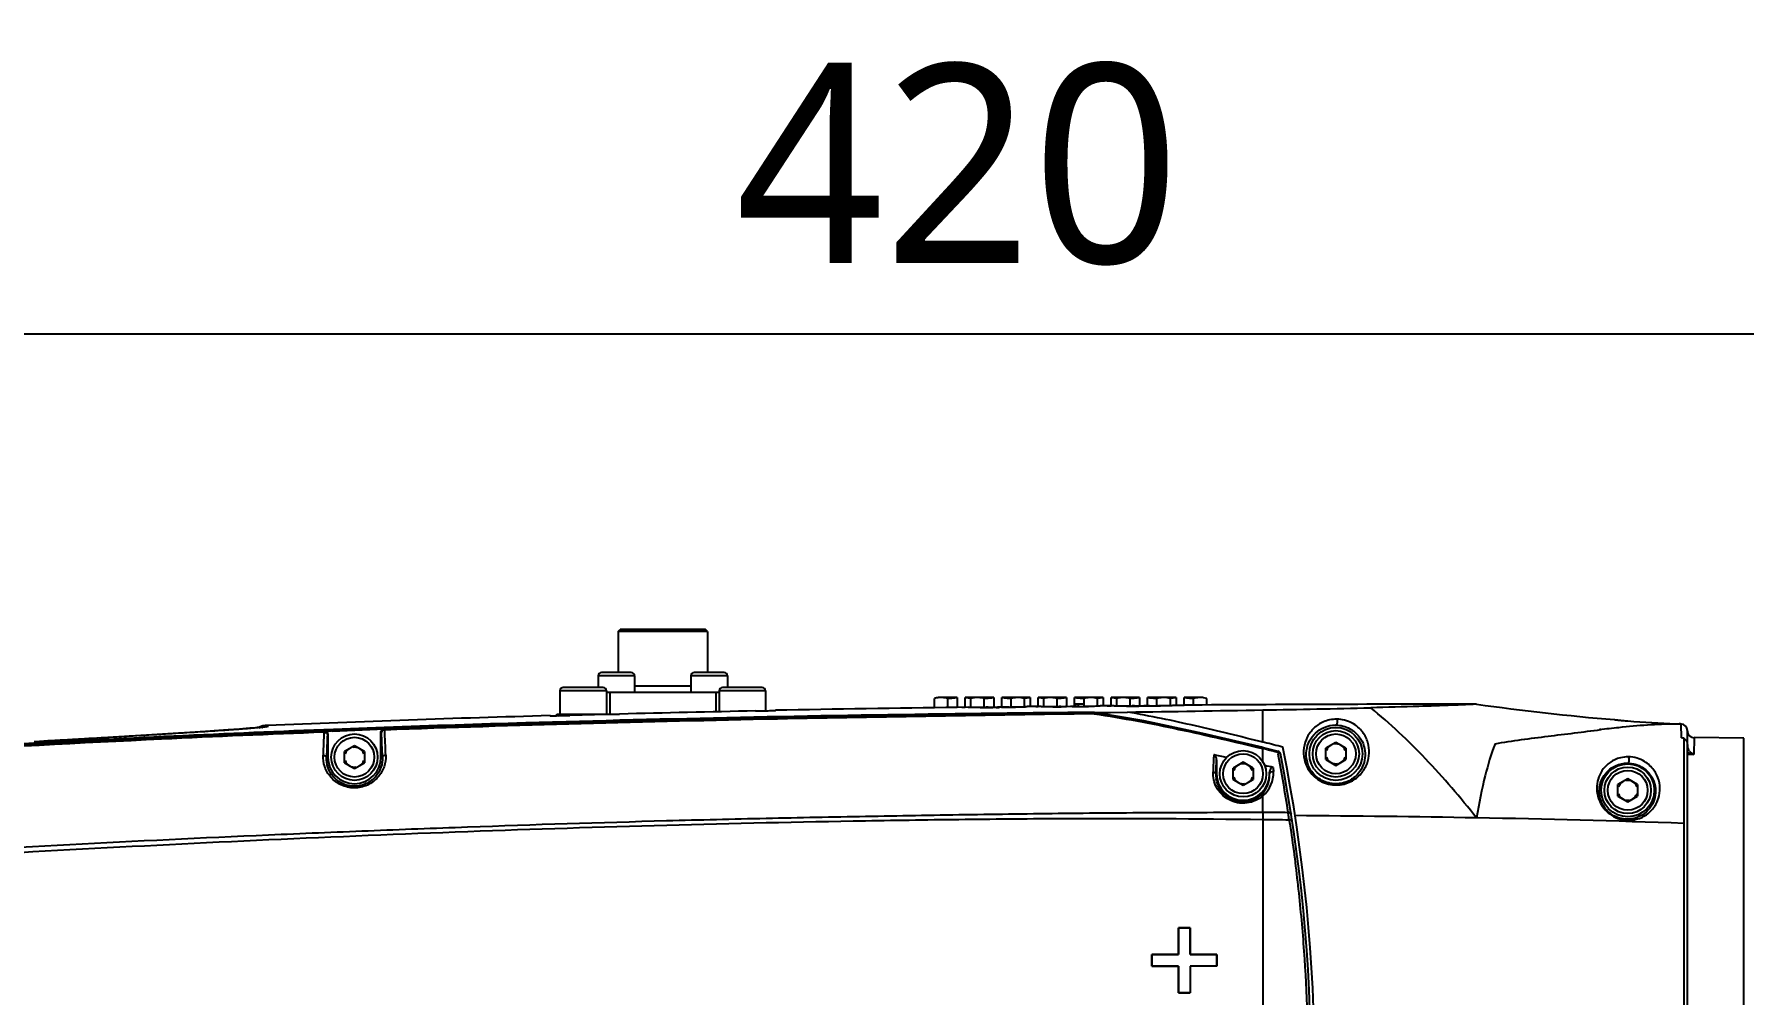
# Model space of a CAD drawing. Header units: millimetres. Extents: x 5828 to 6704, y 123 to 421.
# Drawn here: x 6403.89 to 6416.78, y 279.33 to 286.58 of the extents above; entities that cross this region are included whole.
import ezdxf

# ---------------------------------------------------------------- set-up
doc = ezdxf.new("R2010")
doc.units = ezdxf.units.MM
doc.layers.add('外形图', color=7, linetype='Continuous')
doc.layers.add('尺寸标注', color=7, linetype='Continuous')
doc.styles.add('微软雅黑', font='msyh.ttc', dxfattribs={"height": 1.5})
doc.dimstyles.new('尺寸标注_1_20比例', dxfattribs={"dimtxt": 1.5, "dimasz": 1.25, "dimexe": 0.5, "dimexo": 0.4, "dimgap": 0.5, "dimtad": 1, "dimdec": 1, "dimlfac": 20, "dimdsep": 46, "dimtxsty": '微软雅黑', "dimcen": 0.09, "dimadec": 0, "dimazin": 0, "dimtp": 0.01, "dimtm": 0.01, "dimtfac": 1, "dimtdec": 1, "dimtofl": 0, "dimtmove": 0, "dimatfit": 3, "dimfxl": 1, "dimtolj": 1, "dimarcsym": 0})

# ---------------------------------------------------------------- blocks, each defined once
blk = doc.blocks.new('*D1098')
at = {"layer": 'Defpoints', "color": 0}
for p in [(6421.354, 284.317), (6421.354, 283.546), (6400.354, 283.142)]:
    blk.add_point(p, dxfattribs=at)
at = {"layer": '尺寸标注', "color": 0, "lineweight": -2}
for p, q in [((6400.354, 283.542), (6400.354, 284.817)), ((6421.354, 283.946), (6421.354, 284.817)), ((6401.604, 284.317), (6420.104, 284.317))]:
    blk.add_line(p, q, dxfattribs=at)
at = {"layer": '尺寸标注', "color": 0}
for points in [[(6401.604, 284.526), (6401.604, 284.109), (6400.354, 284.317)], [(6420.104, 284.109), (6420.104, 284.526), (6421.354, 284.317)]]:
    blk.add_solid(points, dxfattribs=at)
at = {"layer": '尺寸标注', "color": 0, "insert": (6410.854, 285.592), "char_height": 1.5, "attachment_point": 5, "style": '微软雅黑'}
blk.add_mtext('\\A1;420', dxfattribs=at)
blk = doc.blocks.new('*D1137')
at = {"layer": 'Defpoints', "color": 0}
for p in [(6421.354, 283.546), (6420.079, 278.275), (6421.354, 272.021)]:
    blk.add_point(p, dxfattribs=at)
at = {"layer": '尺寸标注', "color": 0, "lineweight": -2}
for p, q in [((6421.354, 283.146), (6421.354, 271.521)), ((6420.079, 277.875), (6420.079, 271.521)), ((6418.829, 272.021), (6412.122, 272.021)), ((6422.604, 272.021), (6423.854, 272.021))]:
    blk.add_line(p, q, dxfattribs=at)
at = {"layer": '尺寸标注', "color": 0}
for points in [[(6418.829, 271.813), (6418.829, 272.229), (6420.079, 272.021)], [(6422.604, 272.229), (6422.604, 271.813), (6421.354, 272.021)]]:
    blk.add_solid(points, dxfattribs=at)
at = {"layer": '尺寸标注', "color": 0, "insert": (6414.476, 273.297), "char_height": 1.5, "attachment_point": 5, "style": '微软雅黑'}
blk.add_mtext('\\A1;25.5', dxfattribs=at)

msp = doc.modelspace()

# ---------------------------------------------------------------- linework, layer by layer
at = {"layer": '外形图', "color": 7, "linetype": 'Continuous'}
for p, q in [((6408.2918, 282.0728), (6408.3068, 282.0878)), ((6408.2918, 282.0728), (6408.2918, 281.7628)), ((6408.9668, 282.0728), (6408.2918, 282.0728)), ((6408.9518, 282.0878), (6408.3068, 282.0878)), ((6408.9668, 282.0728), (6408.9518, 282.0878)), ((6408.9668, 282.0728), (6408.9668, 281.7628)), ((6408.1793, 281.6503), (6407.8792, 281.6503)), ((6408.1418, 281.7378), (6408.1418, 281.6503)), ((6408.4168, 281.7378), (6408.1418, 281.7378)), ((6408.3918, 281.7628), (6408.1667, 281.7628)), ((6408.4168, 281.7378), (6408.4168, 281.6128)), ((6408.4168, 281.6628), (6408.8418, 281.6628)), ((6408.8418, 281.7378), (6408.8418, 281.6128)), ((6409.1168, 281.7378), (6408.8418, 281.7378)), ((6409.0918, 281.7628), (6408.8667, 281.7628)), ((6409.3793, 281.6503), (6409.0792, 281.6503)), ((6409.1168, 281.7378), (6409.1168, 281.6503)), ((6407.8543, 281.6253), (6407.8543, 281.4503)), ((6408.2043, 281.6253), (6407.8543, 281.6253)), ((6408.2043, 281.6253), (6408.2043, 281.4503)), ((6409.0543, 281.6128), (6408.2043, 281.6128)), ((6408.2293, 281.6128), (6408.2293, 281.4503)), ((6409.0293, 281.6128), (6409.0293, 281.4673)), ((6409.0543, 281.6253), (6409.0543, 281.4678)), ((6409.4043, 281.6253), (6409.0543, 281.6253)), ((6409.4043, 281.6253), (6409.4043, 281.4753)), ((6410.6772, 281.4977), (6410.6772, 281.568)), ((6410.8493, 281.5753), (6410.7043, 281.5753)), ((6410.7782, 281.4998), (6410.7782, 281.568)), ((6410.8493, 281.575), (6410.8493, 281.5003)), ((6411.1243, 281.5753), (6410.9093, 281.5753)), ((6410.9093, 281.5003), (6410.9093, 281.575)), ((6410.9522, 281.5014), (6410.9522, 281.568)), ((6411.0532, 281.5018), (6411.0532, 281.568)), ((6411.1243, 281.575), (6411.1243, 281.5025)), ((6411.3993, 281.5753), (6411.1843, 281.5753)), ((6411.1843, 281.5033), (6411.1843, 281.575)), ((6411.2553, 281.5042), (6411.2553, 281.568)), ((6411.3564, 281.5067), (6411.3564, 281.568)), ((6411.3993, 281.575), (6411.3993, 281.5074)), ((6411.6743, 281.5753), (6411.4593, 281.5753)), ((6411.4593, 281.508), (6411.4593, 281.575)), ((6411.5022, 281.5078), (6411.5022, 281.568)), ((6411.6032, 281.508), (6411.6032, 281.568)), ((6411.6743, 281.575), (6411.6743, 281.5085)), ((6411.9493, 281.5753), (6411.7343, 281.5753)), ((6411.7343, 281.5078), (6411.7343, 281.575)), ((6411.7384, 281.5253), (6411.7384, 281.5078)), ((6411.8063, 281.5253), (6411.7384, 281.5253)), ((6411.7644, 281.5081), (6411.7644, 281.5253)), ((6411.8053, 281.5253), (6411.8053, 281.568)), ((6411.8063, 281.5082), (6411.8063, 281.5253)), ((6411.9064, 281.5121), (6411.9064, 281.568)), ((6412.0321, 281.5134), (6411.9268, 281.5125)), ((6411.9493, 281.575), (6411.9493, 281.5127)), ((6411.9791, 281.513), (6412.0095, 281.5132)), ((6412.2243, 281.5753), (6412.0093, 281.5753)), ((6412.0093, 281.5132), (6412.0093, 281.575)), ((6412.0522, 281.513), (6412.0522, 281.568)), ((6412.123, 281.5128), (6412.1257, 281.5129)), ((6412.1257, 281.5129), (6412.1328, 281.5129)), ((6412.1532, 281.513), (6412.1532, 281.568)), ((6412.1848, 281.5125), (6412.1687, 281.5124)), ((6412.2182, 281.5133), (6412.2238, 281.5134)), ((6412.2238, 281.5134), (6412.2536, 281.5136)), ((6412.2243, 281.575), (6412.2243, 281.5134)), ((6412.2536, 281.5136), (6412.2571, 281.5136)), ((6412.4993, 281.5753), (6412.2843, 281.5753)), ((6412.2843, 281.5118), (6412.2843, 281.575)), ((6412.3553, 281.5136), (6412.3553, 281.568)), ((6412.3825, 281.5126), (6412.3708, 281.5126)), ((6412.3788, 281.5148), (6412.3837, 281.5149)), ((6412.4564, 281.5165), (6412.4564, 281.568)), ((6412.4768, 281.5169), (6412.5592, 281.5175)), ((6412.4993, 281.575), (6412.4993, 281.517)), ((6412.5376, 281.5173), (6412.5595, 281.5175)), ((6412.7043, 281.5753), (6412.5593, 281.5753)), ((6412.5593, 281.5174), (6412.5593, 281.575)), ((6412.6303, 281.5178), (6412.6303, 281.568)), ((6412.7314, 281.5184), (6412.7314, 281.568)), ((6407.8293, 281.4381), (6407.8293, 281.4503)), ((6407.8293, 281.4503), (6408.3035, 281.4503)), ((6408.3035, 281.4504), (6407.9293, 281.4405)), ((6407.9793, 281.4503), (6407.9793, 281.4418)), ((6410.9318, 281.5018), (6410.8485, 281.5007)), ((6410.9093, 281.5015), (6410.8485, 281.5007)), ((6410.8833, 281.5012), (6410.9093, 281.5015)), ((6411.0208, 281.5016), (6411.023, 281.5016)), ((6411.0211, 281.499), (6411.0851, 281.4998)), ((6411.06, 281.4997), (6411.0211, 281.4992)), ((6411.0211, 281.499), (6411.0531, 281.4996)), ((6411.0211, 281.4992), (6411.0211, 281.499)), ((6411.023, 281.5016), (6411.0284, 281.5016)), ((6411.0531, 281.4996), (6411.0851, 281.4996)), ((6411.082, 281.5015), (6411.0653, 281.5013)), ((6411.1171, 281.5004), (6411.082, 281.5)), ((6411.0851, 281.4996), (6411.1171, 281.5002)), ((6411.0851, 281.4998), (6411.1171, 281.5002)), ((6411.1166, 281.5024), (6411.1239, 281.5025)), ((6411.1171, 281.5002), (6411.1171, 281.5004)), ((6411.1239, 281.5025), (6411.1439, 281.5028)), ((6411.144, 281.5005), (6411.1664, 281.5008)), ((6411.1834, 281.5016), (6411.2474, 281.5023)), ((6411.2419, 281.5024), (6411.1889, 281.5018)), ((6411.2419, 281.5024), (6411.2335, 281.5023)), ((6411.2335, 281.5021), (6411.2474, 281.5023)), ((6411.2641, 281.5019), (6411.2875, 281.5022)), ((6411.2837, 281.5047), (6411.2879, 281.5047)), ((6411.4818, 281.5082), (6411.3768, 281.5071)), ((6411.4593, 281.508), (6411.4072, 281.5074)), ((6411.4411, 281.5078), (6411.4594, 281.508)), ((6411.4818, 281.5082), (6411.4593, 281.508)), ((6411.5698, 281.5078), (6411.573, 281.5078)), ((6411.5701, 281.5052), (6411.6341, 281.5059)), ((6411.6091, 281.5058), (6411.5701, 281.5054)), ((6411.5701, 281.5052), (6411.6021, 281.5057)), ((6411.5701, 281.5054), (6411.5701, 281.5052)), ((6411.573, 281.5078), (6411.5776, 281.5078)), ((6411.6021, 281.5057), (6411.6341, 281.5057)), ((6411.631, 281.5076), (6411.6143, 281.5074)), ((6411.6308, 281.5082), (6411.635, 281.5082)), ((6411.6661, 281.5064), (6411.631, 281.506)), ((6411.6341, 281.5057), (6411.6661, 281.5062)), ((6411.6341, 281.5059), (6411.6661, 281.5062)), ((6411.6656, 281.5084), (6411.6738, 281.5085)), ((6411.6661, 281.5062), (6411.6661, 281.5064)), ((6411.6738, 281.5085), (6411.7036, 281.5088)), ((6411.7036, 281.5088), (6411.7163, 281.5089)), ((6411.7384, 281.5086), (6411.7162, 281.5084)), ((6411.7384, 281.5086), (6411.7162, 281.5084)), ((6411.7162, 281.5067), (6411.7721, 281.5072)), ((6411.7162, 281.5067), (6411.7384, 281.5069)), ((6411.769, 281.5074), (6411.7384, 281.5071)), ((6411.7721, 281.5072), (6411.7871, 281.5073)), ((6411.7871, 281.5073), (6411.7998, 281.5075)), ((6411.8115, 281.5076), (6411.8169, 281.5077)), ((6411.8169, 281.5077), (6411.8207, 281.5078)), ((6411.8798, 281.4607), (6412.1333, 281.4651)), ((6411.8798, 281.4629), (6412.1333, 281.4651)), ((6411.8798, 281.4619), (6411.8798, 281.4619)), ((6411.8823, 281.453), (6411.8799, 281.4529)), ((6411.8824, 281.4527), (6411.88, 281.4527)), ((6411.8837, 281.4616), (6411.8824, 281.4527)), ((6412.1261, 281.5104), (6412.2186, 281.5111)), ((6412.1636, 281.5109), (6412.1261, 281.5105)), ((6412.1261, 281.5105), (6412.1261, 281.5104)), ((6412.1569, 281.5107), (6412.1877, 281.5107)), ((6412.2186, 281.5113), (6412.1848, 281.511)), ((6412.2186, 281.5111), (6412.2186, 281.5113)), ((6404.3305, 281.2669), (6404.0452, 281.2506)), ((6404.5448, 281.2793), (6404.2229, 281.2606)), ((6404.4459, 281.2733), (6404.3364, 281.267)), ((6404.777, 281.2932), (6404.4459, 281.2733)), ((6404.6532, 281.2854), (6404.5515, 281.2794)), ((6404.8453, 281.2969), (6404.6532, 281.2854)), ((6404.9791, 281.3057), (6404.777, 281.2932)), ((6405.022, 281.3078), (6404.8453, 281.2969)), ((6405.1224, 281.3148), (6404.9791, 281.3057)), ((6405.1813, 281.3179), (6405.022, 281.3078)), ((6405.2469, 281.323), (6405.1224, 281.3148)), ((6405.3187, 281.3271), (6405.1813, 281.3179)), ((6405.3519, 281.3303), (6405.2469, 281.323)), ((6405.4295, 281.3349), (6405.3187, 281.3271)), ((6405.4374, 281.3366), (6405.3519, 281.3303)), ((6405.493, 281.3396), (6405.4295, 281.3349)), ((6405.4884, 281.3406), (6405.4374, 281.3366)), ((6405.5163, 281.3429), (6405.4884, 281.3406)), ((6405.5431, 281.3437), (6405.493, 281.3396)), ((6405.5396, 281.345), (6405.5163, 281.3429)), ((6405.5585, 281.3468), (6405.5396, 281.345)), ((6405.57, 281.346), (6405.5431, 281.3437)), ((6405.5918, 281.3481), (6405.57, 281.346)), ((6405.5949, 281.3545), (6405.5816, 281.3471)), ((6405.6143, 281.3611), (6405.5949, 281.3545)), ((6405.6018, 281.3515), (6405.5985, 281.3488)), ((6405.6321, 281.3635), (6405.6143, 281.3611)), ((6405.6312, 281.3538), (6405.6264, 281.3522)), ((6405.6271, 281.3523), (6405.6264, 281.3522)), ((6405.6474, 281.3641), (6405.6322, 281.3635)), ((6405.6381, 281.3541), (6405.6447, 281.3562)), ((6405.6447, 281.3562), (6405.6512, 281.3581)), ((6405.6527, 281.3596), (6405.6476, 281.3585)), ((6405.6512, 281.3581), (6405.6577, 281.3599)), ((6405.6528, 281.3597), (6405.6577, 281.3599)), ((6406.074, 281.3321), (6406.5069, 281.3483)), ((6406.0847, 281.3314), (6406.074, 281.331)), ((6406.0743, 281.3222), (6406.0783, 281.3258)), ((6406.0743, 281.3222), (6406.0747, 281.3131)), ((6406.5324, 281.3385), (6406.0745, 281.319)), ((6406.5287, 281.348), (6406.0847, 281.3314)), ((6406.1003, 281.2973), (6406.1043, 281.3009)), ((6406.1043, 281.3009), (6406.1043, 281.1253)), ((6406.1362, 281.3216), (6406.5324, 281.338)), ((6406.5043, 281.1253), (6406.5043, 281.3177)), ((6406.5043, 281.3177), (6406.5083, 281.3144)), ((6406.5069, 281.3483), (6406.5271, 281.3491)), ((6406.5073, 281.3419), (6406.5284, 281.3426)), ((6406.5271, 281.3491), (6406.532, 281.3493)), ((6406.5284, 281.3426), (6406.5323, 281.3394)), ((6406.532, 281.3482), (6406.5287, 281.348)), ((6415.7012, 281.3333), (6415.6921, 281.3345)), ((6416.3112, 281.2711), (6416.3063, 281.3752)), ((6416.307, 281.358), (6416.3063, 281.3752)), ((6416.3293, 276.2821), (6416.3293, 281.2685)), ((6416.3546, 281.2196), (6416.3543, 281.3253)), ((6416.4045, 281.2724), (6416.4034, 281.1456)), ((6416.7797, 281.2679), (6416.4047, 281.2744)), ((6416.7797, 276.2827), (6416.7797, 281.2679)), ((6404.0894, 281.2532), (6403.8899, 281.2421)), ((6403.9305, 281.2443), (6403.8899, 281.242)), ((6406.3043, 281.2119), (6406.2293, 281.1686)), ((6406.2293, 281.082), (6406.2293, 281.1686)), ((6406.3793, 281.1686), (6406.3043, 281.2119)), ((6406.3793, 281.1686), (6406.3793, 281.082)), ((6413.1656, 281.2358), (6413.1543, 281.2386)), ((6413.1562, 281.1979), (6413.1543, 281.1899)), ((6413.1543, 281.0852), (6413.1543, 281.1899)), ((6413.1562, 281.1979), (6413.2677, 281.1713)), ((6413.1914, 281.1812), (6413.2286, 281.1723)), ((6413.2659, 281.1635), (6413.2677, 281.1713)), ((6413.2659, 281.1635), (6413.2687, 281.1487)), ((6413.7043, 281.2369), (6413.6293, 281.1936)), ((6413.6293, 281.107), (6413.6293, 281.1936)), ((6413.7793, 281.1936), (6413.7043, 281.2369)), ((6413.7793, 281.1936), (6413.7793, 281.107)), ((6416.3545, 281.2196), (6416.3543, 281.2115)), ((6416.3543, 276.2345), (6416.3543, 281.2159)), ((6416.3543, 281.2115), (6416.355, 281.2026)), ((6416.3617, 281.183), (6416.3543, 281.1786)), ((6416.4034, 281.1456), (6416.3543, 281.1465)), ((6406.0934, 281.1253), (6406.1043, 281.1253)), ((6406.2293, 281.082), (6406.3043, 281.0387)), ((6406.3043, 281.0387), (6406.3793, 281.082)), ((6406.5043, 281.1253), (6406.5157, 281.1253)), ((6412.8001, 281.0003), (6412.8043, 281.0003)), ((6412.8043, 281.1054), (6412.8043, 281.0003)), ((6413.0043, 281.0869), (6412.9293, 281.0436)), ((6412.9293, 280.957), (6412.9293, 281.0436)), ((6413.0793, 281.0436), (6413.0043, 281.0869)), ((6413.0793, 281.0436), (6413.0793, 280.957)), ((6413.2043, 281.0111), (6413.2047, 281.0003)), ((6413.2043, 281.0003), (6413.2043, 281.0111)), ((6413.2043, 281.0003), (6413.2047, 281.0003)), ((6413.6293, 281.107), (6413.7043, 281.0637)), ((6413.7043, 281.0637), (6413.7793, 281.107)), ((6412.9293, 280.957), (6413.0043, 280.9137)), ((6413.0043, 280.9137), (6413.0793, 280.957)), ((6415.9043, 280.9619), (6415.8293, 280.9186)), ((6415.8293, 280.832), (6415.8293, 280.9186)), ((6415.9793, 280.9186), (6415.9043, 280.9619)), ((6415.9793, 280.9186), (6415.9793, 280.832)), ((6413.1543, 280.7099), (6413.1543, 280.8344)), ((6415.8293, 280.832), (6415.9043, 280.7887)), ((6415.9043, 280.7887), (6415.9793, 280.832)), ((6413.1543, 280.6558), (6413.1543, 276.8948)), ((6413.352, 280.6536), (6413.3528, 280.6484)), ((6413.352, 280.6536), (6413.3527, 280.6484)), ((6412.5183, 279.6367), (6412.5183, 279.8392)), ((6412.5188, 279.8387), (6412.5183, 279.8392)), ((6412.5183, 279.8392), (6412.6051, 279.8392)), ((6412.5188, 279.8387), (6412.5188, 279.6363)), ((6412.6046, 279.8387), (6412.5188, 279.8387)), ((6412.6046, 279.8387), (6412.6051, 279.8392)), ((6412.6046, 279.6363), (6412.6046, 279.8387)), ((6412.6051, 279.8392), (6412.6051, 279.6367)), ((6412.3159, 279.55), (6412.3159, 279.6367)), ((6412.3163, 279.6363), (6412.3159, 279.6367)), ((6412.3159, 279.6367), (6412.5183, 279.6367)), ((6412.3163, 279.6363), (6412.3163, 279.5504)), ((6412.5188, 279.6363), (6412.3163, 279.6363)), ((6412.5188, 279.6363), (6412.5183, 279.6367)), ((6412.6046, 279.6363), (6412.6051, 279.6367)), ((6412.8071, 279.6363), (6412.6046, 279.6363)), ((6412.6051, 279.6367), (6412.8075, 279.6367)), ((6412.8071, 279.6363), (6412.8075, 279.6367)), ((6412.8071, 279.5504), (6412.8071, 279.6363)), ((6412.8075, 279.6367), (6412.8075, 279.55)), ((6412.3163, 279.5504), (6412.3159, 279.55)), ((6412.5183, 279.55), (6412.3159, 279.55)), ((6412.3163, 279.5504), (6412.5188, 279.5504)), ((6412.5188, 279.5504), (6412.5183, 279.55)), ((6412.5183, 279.3476), (6412.5183, 279.55)), ((6412.5188, 279.5504), (6412.5188, 279.348)), ((6412.6051, 279.55), (6412.6051, 279.3476)), ((6412.8075, 279.55), (6412.6051, 279.55)), ((6412.5188, 279.348), (6412.5183, 279.3476)), ((6412.6051, 279.3476), (6412.5183, 279.3476)), ((6412.5188, 279.348), (6412.6046, 279.348))]:
    msp.add_line(p, q, dxfattribs=at)
for points in [[(6413.1562, 281.1979), (6412.7022, 281.3045), (6412.2567, 281.3985), (6411.8837, 281.4616)], [(6405.5872, 281.3502), (6405.5838, 281.3497), (6405.5791, 281.3491), (6405.5733, 281.3484), (6405.5664, 281.3477), (6405.5585, 281.3468)], [(6405.6086, 281.3498), (6405.6009, 281.349), (6405.5918, 281.3481)], [(6405.6264, 281.3522), (6405.6242, 281.3518), (6405.6204, 281.3513), (6405.6151, 281.3506), (6405.6086, 281.3498)], [(6405.6476, 281.3584), (6405.6407, 281.3566), (6405.6312, 281.3538)], [(6405.6528, 281.3594), (6405.6544, 281.3596), (6405.6561, 281.3598), (6405.6577, 281.3599)]]:
    msp.add_lwpolyline(points, dxfattribs=at)
for centre, radius in [((6406.3043, 281.1253), 0.175), ((6406.3043, 281.1253), 0.15), ((6413.7043, 281.1503), 0.2), ((6413.7043, 281.1503), 0.175), ((6413.7043, 281.1503), 0.15), ((6413.0043, 281.0003), 0.175), ((6413.0043, 281.0003), 0.15), ((6415.9043, 280.8753), 0.2), ((6415.9043, 280.8753), 0.175), ((6415.9043, 280.8753), 0.15)]:
    msp.add_circle(centre, radius, dxfattribs=at)
for centre, radius, start, end in [((6407.8793, 281.6253), 0.025, 90, 180), ((6408.1668, 281.7378), 0.025, 90, 180), ((6408.1793, 281.6253), 0.025, 0, 90), ((6408.3918, 281.7378), 0.025, 0, 90), ((6408.8668, 281.7378), 0.025, 90, 180), ((6409.0793, 281.6253), 0.025, 90, 180), ((6409.0918, 281.7378), 0.025, 0, 90), ((6409.3793, 281.6253), 0.025, 0, 90), ((6410.7119, 281.3199), 0.2569, 76.47494, 77.20136), ((6410.7117, 281.3202), 0.2567, 74.96962, 76.41896), ((6410.9869, 281.3199), 0.2569, 76.47494, 77.20136), ((6410.9867, 281.3202), 0.2567, 74.96962, 76.41896), ((6411.3218, 281.3201), 0.2567, 102.83801, 105.01379), ((6411.5369, 281.3199), 0.2569, 76.47494, 77.20136), ((6411.5367, 281.3202), 0.2567, 74.96962, 76.41896), ((6411.8718, 281.3201), 0.2567, 102.83801, 105.01379), ((6412.0777, 291.5232), 10.0105, 269.84185, 270.25916), ((6412.0869, 281.3199), 0.2569, 76.47494, 77.20136), ((6412.0867, 281.3202), 0.2567, 74.96962, 76.41896), ((6412.3629, 277.822), 3.6916, 90.07569, 90.23048), ((6412.3161, 284.4109), 2.8988, 270.66462, 271.08016), ((6412.4218, 281.3201), 0.2567, 102.83801, 105.01379), ((6412.3615, 279.1236), 2.39, 89.87108, 90.08346), ((6414.947, -85.2884), 366.8137, 90.028529, 90.372962), ((6412.6968, 281.3201), 0.2567, 102.83801, 105.01379), ((6417.2896, 299.318), 17.9711, 261.9223, 265.25907), ((6412.2431, 122.7159), 158.7853, 91.610936, 92.380689), ((6413.4446, 82.0352), 199.4328, 90.449567, 91.986353), ((6412.3896, 118.0165), 163.4377, 91.680538, 92.053937), ((6413.3714, 81.826), 199.6415, 90.728618, 91.657574), ((6407.4683, 298.0553), 16.6212, 271.28509, 271.58927), ((6413.1616, 89.656), 191.8559, 91.144566, 91.450999), ((6413.7287, 60.237), 221.2825, 90.74577, 91.100396), ((6414.1896, 25.5877), 255.8857, 90.517193, 90.751681), ((6410.9359, 291.406), 9.9048, 270.08215, 270.49163), ((6411.4446, 275.6995), 5.8079, 92.57811, 92.74551), ((6411.2529, 281.9033), 0.4005, 268.43089, 269.21778), ((6411.5075, 291.304), 9.7964, 269.95626, 270.36406), ((6411.7472, 285.8142), 4.307, 270.69999, 270.85568), ((6407.2855, 619.1317), 337.7013, 270.822522, 270.995774), ((6412.2913, 284.7855), 3.2738, 269.77758, 270.16881), ((6412.2875, 287.266), 5.7542, 270.13383, 270.42991), ((6412.3012, 285.5751), 4.0631, 270.20408, 270.68417), ((6411.3415, 389.6622), 108.1961, 270.959992, 271.390435), ((6416.7949, 293.1049), 11.7399, 265.64916, 267.42406), ((6410.9703, 151.8394), 129.5753, 92.165418, 94.342306), ((6411.3949, 143.6568), 137.7781, 92.213303, 93.21837), ((6405.6344, 281.3134), 0.0502, 117.82463, 130.47462), ((6405.6037, 281.3053), 0.0463, 77.74382, 92.44573), ((6405.5069, 282.2841), 0.9399, 276.17119, 276.56823), ((6405.6401, 281.3044), 0.0497, 105.13122, 108.91522), ((6405.6402, 281.3041), 0.05, 92.35694, 105.11462), ((6405.6542, 281.3108), 0.0488, 104.95538, 118.08921), ((6405.6341, 281.317), 0.0466, 83.81343, 92.41293), ((6405.6546, 281.3092), 0.0504, 98.11691, 104.91532), ((6405.6549, 281.3069), 0.0527, 92.37646, 98.12922), ((6406.0752, 281.2972), 0.025, 0.13148, 92.07969), ((6412.0364, 128.028), 153.4136, 92.065437, 92.225738), ((6434.5254, 280.0797), 28.4511, 177.54731, 177.89386), ((6406.5333, 281.3144), 0.025, 92.19599, 179.88229), ((6379.6803, 280.1636), 26.8526, 2.05251, 2.45633), ((6375.9769, 280.0261), 30.5836, 2.08631, 2.44403), ((6416.3043, 281.3253), 0.05, 0.05754, 87.66462), ((6415.9513, 278.6721), 2.6238, 81.71813, 82.11808), ((6406.3043, 281.1253), 0.075, 120, 160.00237), ((6406.3043, 281.1253), 0.075, 19.99763, 100.00237), ((6410.4077, 269.4466), 12.0603, 76.6546, 76.83594), ((6416.0608, 293.1115), 12.2705, 256.65504, 256.83374), ((6413.2619, 281.147), 0.025, 11.08152, 76.56653), ((6400.3622, 278.6999), 13.1368, 8.80003, 10.7432), ((6401.1526, 278.7753), 12.3644, 348.91849, 11.08152), ((6401.1543, 278.7753), 12.39, 348.7079, 11.2921), ((6413.7043, 281.1503), 0.075, 120, 160.00237), ((6413.7043, 281.1503), 0.075, 19.99763, 100.00237), ((6416.4129, 281.2114), 0.0586, 188.6823, 197.17843), ((6416.4124, 281.2113), 0.0581, 197.2119, 209.18999), ((6416.4402, 281.2283), 0.0907, 219.54268, 223.64538), ((6406.3043, 281.1253), 0.2, 180, 0), ((6406.3043, 281.1253), 0.075, 199.99763, 280.00237), ((6406.3043, 281.1253), 0.075, 300, 340.00237), ((6413.0031, 280.9915), 0.2032, 177.53383, 188.17946), ((6413.0043, 281.0003), 0.2, 180, 0), ((6413.0043, 281.0003), 0.075, 120, 160.00237), ((6413.0043, 281.0003), 0.075, 19.99763, 100.00237), ((6413.003, 280.9905), 0.2019, 311.19415, 2.02541), ((6413.0044, 281.0072), 0.2288, 310.94401, 2.23466), ((6413.0024, 280.9905), 0.2026, 2.01293, 2.76851), ((6413.7043, 281.1503), 0.075, 199.99763, 280.00237), ((6413.7043, 281.1503), 0.075, 300, 340.00237), ((6413.0043, 281.0003), 0.075, 199.99763, 280.00237), ((6413.0043, 281.0003), 0.075, 300, 340.00237), ((6415.9043, 280.8753), 0.075, 120, 160.00237), ((6415.9043, 280.8753), 0.075, 19.99763, 100.00237), ((6415.9043, 280.8753), 0.075, 199.99763, 280.00237), ((6415.9043, 280.8753), 0.075, 300, 340.00237), ((6409.6806, 280.1819), 3.7015, 7.97365, 8.19661), ((6409.0316, 280.0918), 4.3567, 7.67363, 7.96373), ((6408.3649, 280.0008), 5.0296, 7.45771, 7.68686), ((6412.7065, 169.0369), 111.6496, 88.94389, 89.645985), ((6413.0195, 184.6881), 95.9952, 88.024108, 88.958466)]:
    msp.add_arc(centre, radius, start, end, dxfattribs=at)
for points in [[(6410.6942, 281.572), (6410.6885, 281.5709), (6410.6828, 281.5695), (6410.6772, 281.568)], [(6410.7277, 281.5753), (6410.7165, 281.5753), (6410.7052, 281.5741), (6410.6942, 281.572)], [(6410.7688, 281.5704), (6410.7553, 281.5734), (6410.7415, 281.5753), (6410.7277, 281.5753)], [(6410.9093, 281.575), (6410.9169, 281.5746), (6410.9246, 281.5739), (6410.9322, 281.5732)], [(6410.9322, 281.5732), (6410.9401, 281.5725), (6410.948, 281.5718), (6410.9559, 281.571)], [(6410.9692, 281.572), (6410.9635, 281.5709), (6410.9578, 281.5695), (6410.9522, 281.568)], [(6411.0027, 281.5753), (6410.9915, 281.5753), (6410.9802, 281.5741), (6410.9692, 281.572)], [(6411.0438, 281.5704), (6411.0303, 281.5734), (6411.0165, 281.5753), (6411.0027, 281.5753)], [(6411.3058, 281.5753), (6411.2921, 281.5753), (6411.2782, 281.5734), (6411.2648, 281.5704)], [(6411.3564, 281.568), (6411.3399, 281.5724), (6411.3228, 281.5753), (6411.3058, 281.5753)], [(6411.3527, 281.571), (6411.3606, 281.5718), (6411.3685, 281.5725), (6411.3764, 281.5732)], [(6411.3764, 281.5732), (6411.384, 281.5739), (6411.3916, 281.5746), (6411.3993, 281.575)], [(6411.4593, 281.575), (6411.4669, 281.5746), (6411.4746, 281.5739), (6411.4822, 281.5732)], [(6411.4822, 281.5732), (6411.4901, 281.5725), (6411.498, 281.5718), (6411.5059, 281.571)], [(6411.5192, 281.572), (6411.5135, 281.5709), (6411.5078, 281.5695), (6411.5022, 281.568)], [(6411.5527, 281.5753), (6411.5415, 281.5753), (6411.5302, 281.5741), (6411.5192, 281.572)], [(6411.5938, 281.5704), (6411.5803, 281.5734), (6411.5665, 281.5753), (6411.5527, 281.5753)], [(6411.8558, 281.5753), (6411.8421, 281.5753), (6411.8282, 281.5734), (6411.8148, 281.5704)], [(6411.9064, 281.568), (6411.8899, 281.5724), (6411.8728, 281.5753), (6411.8558, 281.5753)], [(6411.9027, 281.571), (6411.9106, 281.5718), (6411.9185, 281.5725), (6411.9264, 281.5732)], [(6411.9264, 281.5732), (6411.934, 281.5739), (6411.9416, 281.5746), (6411.9493, 281.575)], [(6412.0093, 281.575), (6412.0169, 281.5746), (6412.0246, 281.5739), (6412.0322, 281.5732)], [(6412.0322, 281.5732), (6412.0401, 281.5725), (6412.048, 281.5718), (6412.0559, 281.571)], [(6412.0692, 281.572), (6412.0635, 281.5709), (6412.0578, 281.5695), (6412.0522, 281.568)], [(6412.1027, 281.5753), (6412.0915, 281.5753), (6412.0802, 281.5741), (6412.0692, 281.572)], [(6412.1438, 281.5704), (6412.1303, 281.5734), (6412.1165, 281.5753), (6412.1027, 281.5753)], [(6412.4058, 281.5753), (6412.3921, 281.5753), (6412.3782, 281.5734), (6412.3648, 281.5704)], [(6412.4564, 281.568), (6412.4399, 281.5724), (6412.4228, 281.5753), (6412.4058, 281.5753)], [(6412.4527, 281.571), (6412.4606, 281.5718), (6412.4685, 281.5725), (6412.4764, 281.5732)], [(6412.4764, 281.5732), (6412.484, 281.5739), (6412.4916, 281.5746), (6412.4993, 281.575)], [(6412.6808, 281.5753), (6412.6671, 281.5753), (6412.6532, 281.5734), (6412.6398, 281.5704)], [(6412.7314, 281.568), (6412.7149, 281.5724), (6412.6978, 281.5753), (6412.6808, 281.5753)], [(6411.1638, 281.5018), (6411.1572, 281.5016), (6411.1506, 281.5008), (6411.144, 281.5005)], [(6411.1836, 281.5018), (6411.177, 281.5016), (6411.1704, 281.502), (6411.1638, 281.5018)], [(6411.2474, 281.5023), (6411.2511, 281.5022), (6411.2548, 281.5022), (6411.2585, 281.5021)], [(6411.2585, 281.5021), (6411.2604, 281.5021), (6411.2622, 281.5019), (6411.2641, 281.5019)], [(6411.8798, 281.4619), (6411.8811, 281.4619), (6411.8824, 281.4619), (6411.8837, 281.4616)], [(6411.8816, 281.4575), (6411.8814, 281.4585), (6411.8812, 281.4596), (6411.8808, 281.4606)], [(6411.8824, 281.4527), (6411.8822, 281.4543), (6411.882, 281.4559), (6411.8816, 281.4575)], [(6405.5844, 281.3475), (6405.5869, 281.3486), (6405.5894, 281.3494), (6405.592, 281.3501)], [(6405.592, 281.3501), (6405.5952, 281.3509), (6405.5985, 281.3514), (6405.6018, 281.3515)], [(6405.6321, 281.3635), (6405.6248, 281.3632), (6405.6174, 281.3612), (6405.6109, 281.3577)], [(6405.6527, 281.3597), (6405.6484, 281.3615), (6405.6438, 281.3627), (6405.6391, 281.3632)], [(6406.0913, 281.3228), (6406.0874, 281.3249), (6406.0828, 281.326), (6406.0783, 281.3258)], [(6406.5075, 281.33), (6406.5054, 281.3263), (6406.5043, 281.3219), (6406.5043, 281.3177)], [(6416.3063, 281.3752), (6416.3019, 281.3754), (6416.2976, 281.3759), (6416.2932, 281.3761)], [(6416.3293, 281.2648), (6416.3356, 281.261), (6416.3412, 281.2558), (6416.3453, 281.2497)], [(6416.3581, 281.3033), (6416.3555, 281.3098), (6416.3543, 281.3169), (6416.3543, 281.3239)], [(6416.3543, 281.3225), (6416.3543, 281.3093), (6416.3603, 281.2951), (6416.3699, 281.2861)], [(6416.3698, 281.2862), (6416.3658, 281.2899), (6416.3625, 281.2944), (6416.36, 281.2993)], [(6416.3863, 281.2758), (6416.3803, 281.2784), (6416.3746, 281.2818), (6416.3698, 281.2862)], [(6413.3044, 281.2014), (6413.2581, 281.2129), (6413.2119, 281.2243), (6413.1656, 281.2358)], [(6416.3453, 281.2497), (6416.3512, 281.2411), (6416.3545, 281.2301), (6416.3545, 281.2196)], [(6416.3543, 281.1612), (6416.3592, 281.1586), (6416.3642, 281.1563), (6416.3694, 281.1543)], [(6416.3702, 281.1706), (6416.367, 281.1744), (6416.3641, 281.1786), (6416.3617, 281.183)], [(6416.3694, 281.1543), (6416.3803, 281.1501), (6416.3918, 281.1473), (6416.4034, 281.1456)], [(6412.8001, 281.0003), (6412.8015, 281.0353), (6412.8029, 281.0704), (6412.8043, 281.1054)], [(6413.2317, 281.0484), (6413.2105, 281.0529), (6413.1893, 281.0575), (6413.1681, 281.062)], [(6413.2317, 281.0484), (6413.2323, 281.0376), (6413.2325, 281.0269), (6413.233, 281.0161)], [(6413.1543, 280.7102), (6413.2177, 280.7099), (6413.281, 280.7097), (6413.3443, 280.7094)], [(6413.1543, 280.6558), (6413.2202, 280.6551), (6413.2861, 280.6543), (6413.352, 280.6536)]]:
    msp.add_open_spline(points, degree=3, dxfattribs=at)
for points, knots in [([(6410.7782, 281.568), (6410.79, 281.5696), (6410.8137, 281.5721), (6410.8374, 281.5744), (6410.8493, 281.575)], [0, 0, 0, 0, 0.4999733, 1, 1, 1, 1]), ([(6411.0532, 281.568), (6411.065, 281.5696), (6411.0887, 281.5721), (6411.1124, 281.5744), (6411.1243, 281.575)], [0, 0, 0, 0, 0.4999733, 1, 1, 1, 1]), ([(6411.1843, 281.575), (6411.1962, 281.5744), (6411.2199, 281.5721), (6411.2435, 281.5696), (6411.2553, 281.568)], [0, 0, 0, 0, 0.5000266, 1, 1, 1, 1]), ([(6411.6032, 281.568), (6411.615, 281.5696), (6411.6387, 281.5721), (6411.6624, 281.5744), (6411.6743, 281.575)], [0, 0, 0, 0, 0.4999733, 1, 1, 1, 1]), ([(6411.7343, 281.575), (6411.7462, 281.5744), (6411.7699, 281.5721), (6411.7935, 281.5696), (6411.8053, 281.568)], [0, 0, 0, 0, 0.5000266, 1, 1, 1, 1]), ([(6412.0318, 281.513), (6412.0318, 281.5129), (6412.0324, 281.5131), (6412.033, 281.5129), (6412.0346, 281.5129), (6412.0376, 281.5128), (6412.0429, 281.5128), (6412.0474, 281.5128), (6412.0501, 281.5128)], [0, 0, 0, 0, 0.0160727, 0.0637072, 0.1427438, 0.2529478, 0.5658826, 1, 1, 1, 1]), ([(6412.1532, 281.568), (6412.165, 281.5696), (6412.1887, 281.5721), (6412.2124, 281.5744), (6412.2243, 281.575)], [0, 0, 0, 0, 0.4999733, 1, 1, 1, 1]), ([(6412.2993, 281.5134), (6412.293, 281.5133), (6412.2823, 281.5131), (6412.27, 281.5129), (6412.2631, 281.5127), (6412.2599, 281.5126), (6412.2582, 281.5124), (6412.2573, 281.5125), (6412.2571, 281.5123)], [0, 0, 0, 0, 0.4472177, 0.7638411, 0.8701405, 0.9427214, 0.9846671, 1, 1, 1, 1]), ([(6412.2843, 281.575), (6412.2962, 281.5744), (6412.3199, 281.5721), (6412.3435, 281.5696), (6412.3553, 281.568)], [0, 0, 0, 0, 0.5000266, 1, 1, 1, 1]), ([(6412.3307, 281.5119), (6412.3356, 281.512), (6412.3528, 281.5121), (6412.3701, 281.5123), (6412.3825, 281.5126)], [0, 0, 0, 0, 0.2810899, 1, 1, 1, 1]), ([(6412.3837, 281.5149), (6412.3914, 281.515), (6412.4164, 281.5153), (6412.4413, 281.5156), (6412.4584, 281.5159)], [0, 0, 0, 0, 0.31074, 1, 1, 1, 1]), ([(6412.4584, 281.5159), (6412.4611, 281.516), (6412.4656, 281.5161), (6412.4709, 281.5162), (6412.4739, 281.5163), (6412.4755, 281.5163), (6412.4762, 281.5165), (6412.4768, 281.5164), (6412.4768, 281.5165)], [0, 0, 0, 0, 0.4339893, 0.7468897, 0.8571221, 0.9362028, 0.983886, 1, 1, 1, 1]), ([(6412.5593, 281.575), (6412.5712, 281.5744), (6412.5949, 281.5721), (6412.6185, 281.5696), (6412.6303, 281.568)], [0, 0, 0, 0, 0.5000266, 1, 1, 1, 1]), ([(6414.7644, 281.5252), (6414.7674, 281.5252), (6414.7385, 281.5239), (6414.7069, 281.522), (6414.5334, 281.5147), (6414.3017, 281.5069), (6414.088, 281.501), (6413.967, 281.498)], [0, 0, 0, 0, 0.0116119, 0.049636, 0.2228147, 0.5447922, 1, 1, 1, 1]), ([(6411.8798, 281.4619), (6410.9894, 281.4488), (6409.2066, 281.4212), (6407.4243, 281.3715), (6406.5323, 281.3394)], [0, 0, 0, 0, 0.4994261, 1, 1, 1, 1]), ([(6411.8799, 281.4529), (6411.085, 281.4411), (6409.3023, 281.4139), (6407.52, 281.3657), (6406.5327, 281.33)], [0, 0, 0, 0, 0.4459036, 1, 1, 1, 1]), ([(6407.7793, 281.4374), (6407.7793, 281.437), (6407.7815, 281.4377), (6407.7838, 281.437), (6407.7893, 281.4374), (6407.7962, 281.4374), (6407.8051, 281.4376), (6407.8203, 281.4378), (6407.8324, 281.4381), (6407.8411, 281.4383)], [0, 0, 0, 0, 0.0169159, 0.0671079, 0.1499813, 0.2644798, 0.4088659, 0.5812889, 1, 1, 1, 1]), ([(6409.3293, 281.4736), (6409.339, 281.4738), (6409.3582, 281.4742), (6409.3859, 281.4749), (6409.4116, 281.4755), (6409.434, 281.476), (6409.4503, 281.4765), (6409.4611, 281.4768), (6409.4675, 281.477), (6409.4723, 281.4773), (6409.4761, 281.4772), (6409.4777, 281.4778), (6409.4793, 281.4774), (6409.4793, 281.4776)], [0, 0, 0, 0, 0.1948802, 0.382644, 0.5554653, 0.7069399, 0.8313358, 0.8817808, 0.9237605, 0.956846, 0.9806895, 0.9951189, 1, 1, 1, 1]), ([(6410.9318, 281.5014), (6410.9318, 281.5013), (6410.9324, 281.5014), (6410.933, 281.5012), (6410.9346, 281.5013), (6410.9376, 281.5012), (6410.9429, 281.5012), (6410.9474, 281.5012), (6410.9501, 281.5012)], [0, 0, 0, 0, 0.0160643, 0.0636926, 0.1427255, 0.2529281, 0.5658678, 1, 1, 1, 1]), ([(6411.2875, 281.5022), (6411.2808, 281.5023), (6411.2674, 281.503), (6411.2541, 281.5027), (6411.2474, 281.5028)], [0, 0, 0, 0, 0.5000989, 1, 1, 1, 1]), ([(6411.2879, 281.5047), (6411.2952, 281.5049), (6411.3187, 281.5053), (6411.3422, 281.5057), (6411.3584, 281.5061)], [0, 0, 0, 0, 0.3096489, 1, 1, 1, 1]), ([(6411.3584, 281.5061), (6411.3611, 281.5061), (6411.3656, 281.5062), (6411.3709, 281.5063), (6411.3739, 281.5065), (6411.3755, 281.5065), (6411.3762, 281.5067), (6411.3768, 281.5066), (6411.3768, 281.5067)], [0, 0, 0, 0, 0.4339735, 0.7468696, 0.8571038, 0.9361886, 0.9838779, 1, 1, 1, 1]), ([(6411.4818, 281.5078), (6411.4818, 281.5077), (6411.4824, 281.5078), (6411.483, 281.5076), (6411.4846, 281.5077), (6411.4876, 281.5076), (6411.4929, 281.5076), (6411.4974, 281.5076), (6411.5001, 281.5076)], [0, 0, 0, 0, 0.0160686, 0.0637002, 0.1427349, 0.2529382, 0.5658754, 1, 1, 1, 1]), ([(6411.8384, 281.5084), (6411.8384, 281.5085), (6411.8375, 281.5083), (6411.8365, 281.5086), (6411.8341, 281.5085), (6411.8295, 281.5086), (6411.8216, 281.5086), (6411.8149, 281.5086), (6411.8111, 281.5085)], [0, 0, 0, 0, 0.0155487, 0.0625729, 0.1427715, 0.2581791, 0.5868673, 1, 1, 1, 1]), ([(6411.8207, 281.5078), (6411.8227, 281.5078), (6411.8283, 281.508), (6411.834, 281.508), (6411.8376, 281.5083)], [0, 0, 0, 0, 0.3570177, 1, 1, 1, 1]), ([(6411.8376, 281.5083), (6411.8378, 281.5083), (6411.838, 281.5084), (6411.8384, 281.5083), (6411.8384, 281.5084)], [0, 0, 0, 0, 0.7446928, 1, 1, 1, 1]), ([(6411.8389, 281.5104), (6411.8461, 281.5105), (6411.8693, 281.5108), (6411.8924, 281.5112), (6411.9084, 281.5116)], [0, 0, 0, 0, 0.3093613, 1, 1, 1, 1]), ([(6411.8808, 281.4606), (6411.8806, 281.4609), (6411.8804, 281.4614), (6411.88, 281.4618), (6411.8798, 281.4619)], [0, 0, 0, 0, 0.6173856, 1, 1, 1, 1]), ([(6411.8824, 281.4526), (6411.9894, 281.4361), (6412.203, 281.4006), (6412.5215, 281.3363), (6412.8381, 281.2643), (6413.049, 281.2152), (6413.1543, 281.1898)], [0, 0, 0, 0, 0.2500097, 0.499999, 0.7500067, 1, 1, 1, 1]), ([(6411.9084, 281.5116), (6411.9111, 281.5116), (6411.9156, 281.5117), (6411.9209, 281.5118), (6411.9239, 281.512), (6411.9255, 281.5119), (6411.9262, 281.5121), (6411.9268, 281.512), (6411.9268, 281.5121)], [0, 0, 0, 0, 0.4339818, 0.7468801, 0.8571133, 0.936196, 0.9838821, 1, 1, 1, 1]), ([(6413.1543, 281.2386), (6412.985, 281.2802), (6412.6466, 281.3643), (6412.305, 281.4353), (6412.1333, 281.4651)], [0, 0, 0, 0, 0.500013, 1, 1, 1, 1]), ([(6412.2571, 281.5123), (6412.2569, 281.5121), (6412.2599, 281.5122), (6412.262, 281.5118), (6412.27, 281.5119), (6412.2752, 281.5118), (6412.2786, 281.5118)], [0, 0, 0, 0, 0.0440475, 0.2104446, 0.5254689, 1, 1, 1, 1]), ([(6413.1543, 281.2385), (6413.1543, 281.2595), (6413.1543, 281.3405), (6413.1543, 281.4214), (6413.1542, 281.4814)], [0, 0, 0, 0, 0.2594134, 1, 1, 1, 1]), ([(6413.7104, 281.412), (6413.6926, 281.4114), (6413.6585, 281.4087), (6413.598, 281.389), (6413.5356, 281.3478), (6413.4837, 281.2783), (6413.4574, 281.1952), (6413.4612, 281.103), (6413.4952, 281.0275), (6413.5426, 280.9752), (6413.5903, 280.9419), (6413.6469, 280.9203), (6413.6877, 280.9156), (6413.708, 280.9156)], [0, 0, 0, 0, 0.0686533, 0.1308042, 0.2435658, 0.3507688, 0.4590105, 0.573326, 0.6992434, 0.7689757, 0.8435015, 0.9215572, 1, 1, 1, 1]), ([(6413.7104, 281.412), (6413.7125, 281.4076), (6413.7143, 281.3982), (6413.7139, 281.3848), (6413.7118, 281.3743), (6413.7071, 281.3674), (6413.7043, 281.3673)], [0, 0, 0, 0, 0.3029087, 0.5825567, 0.8226186, 1, 1, 1, 1]), ([(6413.708, 280.9156), (6413.7277, 280.915), (6413.7658, 280.9207), (6413.832, 280.9451), (6413.8966, 280.9953), (6413.9426, 281.0724), (6413.9596, 281.1549), (6413.9492, 281.2387), (6413.9078, 281.322), (6413.8416, 281.379), (6413.7708, 281.4073), (6413.7303, 281.411), (6413.7104, 281.412)], [0, 0, 0, 0, 0.076343, 0.1473201, 0.2730559, 0.3846895, 0.4895679, 0.5942081, 0.7072174, 0.8433748, 0.9226468, 1, 1, 1, 1]), ([(6414.7644, 280.6674), (6414.6435, 280.8214), (6414.3935, 281.1141), (6414.1131, 281.3787), (6413.967, 281.498)], [0, 0, 0, 0, 0.5093523, 1, 1, 1, 1]), ([(6415.8043, 281.4084), (6415.8043, 281.4082), (6415.8053, 281.4085), (6415.8064, 281.408), (6415.809, 281.4079), (6415.8122, 281.4074), (6415.8164, 281.407), (6415.8236, 281.4062), (6415.8345, 281.405), (6415.8495, 281.4035), (6415.873, 281.4013), (6415.8915, 281.3998), (6415.9043, 281.3988)], [0, 0, 0, 0, 0.0048886, 0.0194099, 0.0433668, 0.0765622, 0.1187359, 0.1693866, 0.2938851, 0.4453362, 0.6180952, 1, 1, 1, 1]), ([(6406.074, 281.331), (6405.5807, 281.3118), (6403.6082, 281.2254), (6401.6375, 281.0957), (6400.1626, 280.9667)], [0, 0, 0, 0, 0.25007, 1, 1, 1, 1]), ([(6406.0747, 281.3135), (6405.6666, 281.2976), (6404.0272, 281.2272), (6402.3888, 281.1283), (6401.1598, 281.0337)], [0, 0, 0, 0, 0.248849, 1, 1, 1, 1]), ([(6405.608, 281.3496), (6405.5704, 281.3456), (6405.4766, 281.3382), (6405.3156, 281.3266), (6405.1182, 281.3137), (6404.8183, 281.295), (6404.4201, 281.2715), (6404.0959, 281.2533), (6403.9305, 281.2443)], [0, 0, 0, 0, 0.0674463, 0.1679358, 0.28813, 0.4204304, 0.7043858, 1, 1, 1, 1]), ([(6405.6381, 281.3541), (6405.6355, 281.3532), (6405.6275, 281.3521), (6405.6196, 281.351), (6405.6144, 281.3504)], [0, 0, 0, 0, 0.3457694, 1, 1, 1, 1]), ([(6406.0747, 281.3131), (6406.0741, 281.299), (6406.0718, 281.2412), (6406.0695, 281.1834), (6406.0679, 281.1397)], [0, 0, 0, 0, 0.2446725, 1, 1, 1, 1]), ([(6406.0747, 281.3131), (6406.0808, 281.3131), (6406.0916, 281.3111), (6406.1, 281.3018), (6406.1003, 281.2973)], [0, 0, 0, 0, 0.5735509, 1, 1, 1, 1]), ([(6406.1043, 281.3009), (6406.1043, 281.3053), (6406.1019, 281.3142), (6406.0951, 281.3207), (6406.0913, 281.3228)], [0, 0, 0, 0, 0.5000632, 1, 1, 1, 1]), ([(6406.5284, 281.3426), (6406.5242, 281.3425), (6406.5157, 281.34), (6406.5096, 281.3336), (6406.5075, 281.33)], [0, 0, 0, 0, 0.5000532, 1, 1, 1, 1]), ([(6406.5327, 281.3302), (6406.5268, 281.33), (6406.5164, 281.3279), (6406.5085, 281.3188), (6406.5083, 281.3144)], [0, 0, 0, 0, 0.5727999, 1, 1, 1, 1]), ([(6406.5327, 281.3302), (6406.5327, 281.3315), (6406.5325, 281.3345), (6406.5325, 281.3375), (6406.5323, 281.3394)], [0, 0, 0, 0, 0.3978468, 1, 1, 1, 1]), ([(6413.7043, 280.924), (6413.6678, 280.9238), (6413.5966, 280.9415), (6413.5196, 281.0094), (6413.482, 281.0929), (6413.4784, 281.1752), (6413.5017, 281.2492), (6413.548, 281.3108), (6413.617, 281.3561), (6413.6741, 281.3675), (6413.7043, 281.3673)], [0, 0, 0, 0, 0.1574305, 0.302048, 0.4285254, 0.5427459, 0.6504719, 0.7570591, 0.8694722, 1, 1, 1, 1]), ([(6413.7043, 281.3673), (6413.7404, 281.367), (6413.809, 281.3492), (6413.8817, 281.2862), (6413.9192, 281.2122), (6413.9289, 281.1377), (6413.9143, 281.0643), (6413.8734, 280.9954), (6413.8021, 280.9394), (6413.7383, 280.9241), (6413.7043, 280.924)], [0, 0, 0, 0, 0.1571074, 0.293843, 0.4066171, 0.5107117, 0.6149766, 0.7262484, 0.8521795, 1, 1, 1, 1]), ([(6414.9043, 281.2259), (6415.0364, 281.2509), (6415.2365, 281.2754), (6415.5026, 281.3076), (6415.635, 281.3249), (6415.7012, 281.3333)], [0, 0, 0, 0, 0.5017377, 0.7511178, 1, 1, 1, 1]), ([(6415.6921, 281.3345), (6415.7406, 281.3399), (6415.8608, 281.353), (6416.0523, 281.3715), (6416.1959, 281.377), (6416.2673, 281.3769)], [0, 0, 0, 0, 0.2540677, 0.6286872, 1, 1, 1, 1]), ([(6416.2673, 281.3769), (6416.2705, 281.3767), (6416.2786, 281.3758), (6416.2917, 281.3765), (6416.3014, 281.3754), (6416.3063, 281.3752)], [0, 0, 0, 0, 0.2500745, 0.6250189, 1, 1, 1, 1]), ([(6416.3699, 281.2861), (6416.3745, 281.2818), (6416.3856, 281.2752), (6416.398, 281.2716), (6416.4044, 281.2715)], [0, 0, 0, 0, 0.5000107, 1, 1, 1, 1]), ([(6406.5403, 281.1395), (6406.5413, 281.1105), (6406.5324, 281.0499), (6406.485, 280.9681), (6406.4045, 280.908), (6406.3024, 280.886), (6406.201, 280.9094), (6406.1221, 280.9699), (6406.0756, 281.0511), (6406.0669, 281.1109), (6406.0679, 281.1397)], [0, 0, 0, 0, 0.1151604, 0.2364621, 0.3661241, 0.5022315, 0.637766, 0.7659953, 0.8858509, 1, 1, 1, 1]), ([(6406.0679, 281.1397), (6406.0713, 281.1396), (6406.0809, 281.1387), (6406.0929, 281.132), (6406.0934, 281.1253)], [0, 0, 0, 0, 0.3352491, 1, 1, 1, 1]), ([(6406.5403, 281.1395), (6406.537, 281.1393), (6406.5277, 281.1382), (6406.5162, 281.1318), (6406.5157, 281.1253)], [0, 0, 0, 0, 0.3352536, 1, 1, 1, 1]), ([(6412.7835, 281.144), (6412.783, 281.1334), (6412.7811, 281.0904), (6412.7793, 281.0473), (6412.778, 281.015)], [0, 0, 0, 0, 0.2481639, 1, 1, 1, 1]), ([(6412.8043, 281.1054), (6412.8043, 281.1132), (6412.8022, 281.1284), (6412.7909, 281.1427), (6412.7835, 281.1442)], [0, 0, 0, 0, 0.5072003, 1, 1, 1, 1]), ([(6412.8801, 281.1236), (6412.864, 281.127), (6412.8317, 281.1335), (6412.7996, 281.1408), (6412.7835, 281.1442)], [0, 0, 0, 0, 0.5000005, 1, 1, 1, 1]), ([(6413.2865, 281.1518), (6413.2858, 281.1553), (6413.2793, 281.1623), (6413.2707, 281.1635), (6413.2659, 281.1635)], [0, 0, 0, 0, 0.4271334, 1, 1, 1, 1]), ([(6414.9043, 281.2259), (6414.8736, 281.1488), (6414.8201, 280.9635), (6414.7828, 280.7749), (6414.7644, 280.6674)], [0, 0, 0, 0, 0.4321772, 1, 1, 1, 1]), ([(6415.9084, 281.1278), (6415.8888, 281.1273), (6415.8534, 281.1242), (6415.7961, 281.1034), (6415.7426, 281.0668), (6415.6985, 281.0095), (6415.6726, 280.9421), (6415.6678, 280.8619), (6415.6959, 280.7665), (6415.7636, 280.6922), (6415.8343, 280.6601), (6415.8799, 280.6511), (6415.9023, 280.65), (6415.9132, 280.6497)], [0, 0, 0, 0, 0.0785927, 0.1405739, 0.2421413, 0.3335821, 0.4257739, 0.5271562, 0.6499886, 0.8146383, 0.9105392, 0.9564392, 1, 1, 1, 1]), ([(6415.9084, 281.1278), (6415.9114, 281.1241), (6415.9137, 281.1142), (6415.914, 281.1002), (6415.9122, 281.0887), (6415.9075, 281.0802), (6415.9043, 281.08)], [0, 0, 0, 0, 0.2765569, 0.5578841, 0.8112526, 1, 1, 1, 1]), ([(6415.9132, 280.6497), (6415.9319, 280.6503), (6415.9674, 280.6542), (6416.0156, 280.672), (6416.0554, 280.6969), (6416.0974, 280.7357), (6416.1339, 280.7944), (6416.1515, 280.8732), (6416.1425, 280.9542), (6416.1043, 281.0337), (6416.0433, 281.0901), (6415.9739, 281.1213), (6415.9308, 281.1272), (6415.9084, 281.1278)], [0, 0, 0, 0, 0.0753921, 0.1430941, 0.2052712, 0.263628, 0.3729607, 0.4781047, 0.5838929, 0.6960386, 0.8269724, 0.9095451, 1, 1, 1, 1]), ([(6416.4034, 281.1456), (6416.4009, 281.1466), (6416.3903, 281.1517), (6416.3808, 281.1592), (6416.3745, 281.1657)], [0, 0, 0, 0, 0.229636, 1, 1, 1, 1]), ([(6406.5157, 281.1253), (6406.5167, 281.0996), (6406.509, 281.0458), (6406.4668, 280.9729), (6406.3949, 280.919), (6406.3032, 280.8991), (6406.212, 280.9201), (6406.1413, 280.9742), (6406.1, 281.0466), (6406.0924, 281.0998), (6406.0934, 281.1253)], [0, 0, 0, 0, 0.114184, 0.2350906, 0.3650362, 0.5021028, 0.6385916, 0.7671907, 0.8867077, 1, 1, 1, 1]), ([(6413.1543, 280.8344), (6413.1213, 280.8057), (6413.0332, 280.7654), (6412.892, 280.7918), (6412.7953, 280.8898), (6412.7763, 280.9755), (6412.778, 281.015)], [0, 0, 0, 0, 0.2514293, 0.5218824, 0.7726151, 1, 1, 1, 1]), ([(6412.778, 281.015), (6412.781, 281.0147), (6412.7897, 281.0132), (6412.7997, 281.0064), (6412.8001, 281.0003)], [0, 0, 0, 0, 0.3308961, 1, 1, 1, 1]), ([(6413.2317, 281.0484), (6413.2275, 281.0493), (6413.218, 281.0471), (6413.2096, 281.0366), (6413.2052, 281.0242), (6413.2043, 281.0155), (6413.2043, 281.0111)], [0, 0, 0, 0, 0.2484567, 0.4989459, 0.7494241, 1, 1, 1, 1]), ([(6413.233, 281.0161), (6413.2264, 281.0165), (6413.2146, 281.015), (6413.2051, 281.0052), (6413.2047, 281.0003)], [0, 0, 0, 0, 0.5736152, 1, 1, 1, 1]), ([(6415.9043, 280.6576), (6415.863, 280.6571), (6415.7828, 280.6803), (6415.7101, 280.7625), (6415.6865, 280.8473), (6415.6923, 280.9178), (6415.7163, 280.9768), (6415.7563, 281.0267), (6415.8185, 281.0686), (6415.8731, 281.0803), (6415.9043, 281.08)], [0, 0, 0, 0, 0.1865812, 0.3519956, 0.4738934, 0.5745021, 0.6662549, 0.7575835, 0.8593714, 1, 1, 1, 1]), ([(6415.9043, 281.08), (6415.9422, 281.0797), (6416.0101, 281.0605), (6416.0779, 280.9966), (6416.1108, 280.9264), (6416.1178, 280.8551), (6416.1015, 280.7857), (6416.0613, 280.7225), (6415.9945, 280.6719), (6415.9358, 280.6579), (6415.9043, 280.6576)], [0, 0, 0, 0, 0.1733788, 0.3038449, 0.4151502, 0.5203448, 0.6253557, 0.7350739, 0.8560509, 1, 1, 1, 1]), ([(6413.136, 280.8385), (6413.1095, 280.8153), (6413.0395, 280.7809), (6412.9234, 280.793), (6412.8341, 280.8627), (6412.8067, 280.9301), (6412.802, 280.9626)], [0, 0, 0, 0, 0.2464784, 0.5155303, 0.7703805, 1, 1, 1, 1]), ([(6413.708, 280.9156), (6413.7076, 280.9176), (6413.707, 280.9203), (6413.7054, 280.9239), (6413.7043, 280.924)], [0, 0, 0, 0, 0.6513904, 1, 1, 1, 1]), ([(6413.1543, 280.8344), (6413.1528, 280.8355), (6413.1476, 280.8389), (6413.1397, 280.8411), (6413.136, 280.8385)], [0, 0, 0, 0, 0.3009567, 1, 1, 1, 1]), ([(6401.1599, 280.2863), (6402.1585, 280.3549), (6403.6575, 280.4455), (6405.4073, 280.5297), (6406.4075, 280.5713), (6407.4077, 280.6099), (6408.4081, 280.6412), (6409.4086, 280.6657), (6410.1588, 280.6804), (6410.9086, 280.693), (6411.658, 280.7033), (6412.4065, 280.709), (6412.9052, 280.7098), (6413.1544, 280.7099)], [0, 0, 0, 0, 0.2501727, 0.375261, 0.437803, 0.5003431, 0.6254145, 0.6879397, 0.7504491, 0.8129302, 0.8753659, 0.9377336, 1, 1, 1, 1]), ([(6401.1634, 280.241), (6402.1616, 280.3119), (6404.1592, 280.4364), (6406.6584, 280.5516), (6408.6585, 280.616), (6409.9086, 280.6435), (6410.9084, 280.6577), (6411.9069, 280.6663), (6412.6555, 280.6623), (6413.1543, 280.6558)], [0, 0, 0, 0, 0.250154, 0.500301, 0.6253623, 0.7503875, 0.8128679, 0.8753097, 1, 1, 1, 1]), ([(6413.1544, 280.7099), (6413.1544, 280.7057), (6413.1547, 280.6877), (6413.1546, 280.6697), (6413.1543, 280.6558)], [0, 0, 0, 0, 0.2307771, 1, 1, 1, 1]), ([(6413.3443, 280.7097), (6413.3494, 280.7099), (6413.3585, 280.709), (6413.366, 280.7019), (6413.3666, 280.6982)], [0, 0, 0, 0, 0.576944, 1, 1, 1, 1]), ([(6413.352, 280.6536), (6413.357, 280.6542), (6413.3639, 280.6545), (6413.371, 280.6536), (6413.3737, 280.6523), (6413.3738, 280.6514)], [0, 0, 0, 0, 0.675187, 0.8789721, 1, 1, 1, 1]), ([(6413.3528, 280.6484), (6413.3768, 280.4954), (6413.4169, 280.1865), (6413.477, 279.5627), (6413.4947, 279.0906), (6413.4947, 278.7753)], [0, 0, 0, 0, 0.2472199, 0.4968083, 1, 1, 1, 1]), ([(6415.9132, 280.6497), (6415.9127, 280.6508), (6415.9108, 280.6543), (6415.9072, 280.6575), (6415.9043, 280.6576)], [0, 0, 0, 0, 0.2918824, 1, 1, 1, 1])]:
    msp.add_open_spline(points, degree=3, knots=knots, dxfattribs=at)

# ---------------------------------------------------------------- dimensions: what is measured, and where the dimension line sits
at = {"layer": '尺寸标注'}
dim = msp.add_linear_dim(base=(6421.3543, 284.3173), p1=(6400.3543, 283.1419), p2=(6421.3543, 283.5458), dimstyle='尺寸标注_1_20比例', dxfattribs=at)
dim.commit()
dim.dimension.update_dxf_attribs({"geometry": '*D1098', "text_midpoint": (6410.8543, 285.5925)})
dim = msp.add_linear_dim(base=(6421.3543, 272.021), p1=(6420.0793, 278.2753), p2=(6421.3543, 283.5458), dimstyle='尺寸标注_1_20比例', dxfattribs=at)
dim.commit()
dim.dimension.update_dxf_attribs({"geometry": '*D1137', "text_midpoint": (6414.476, 272.021), "dimtype": 160})

doc.saveas('drawing.dxf')
